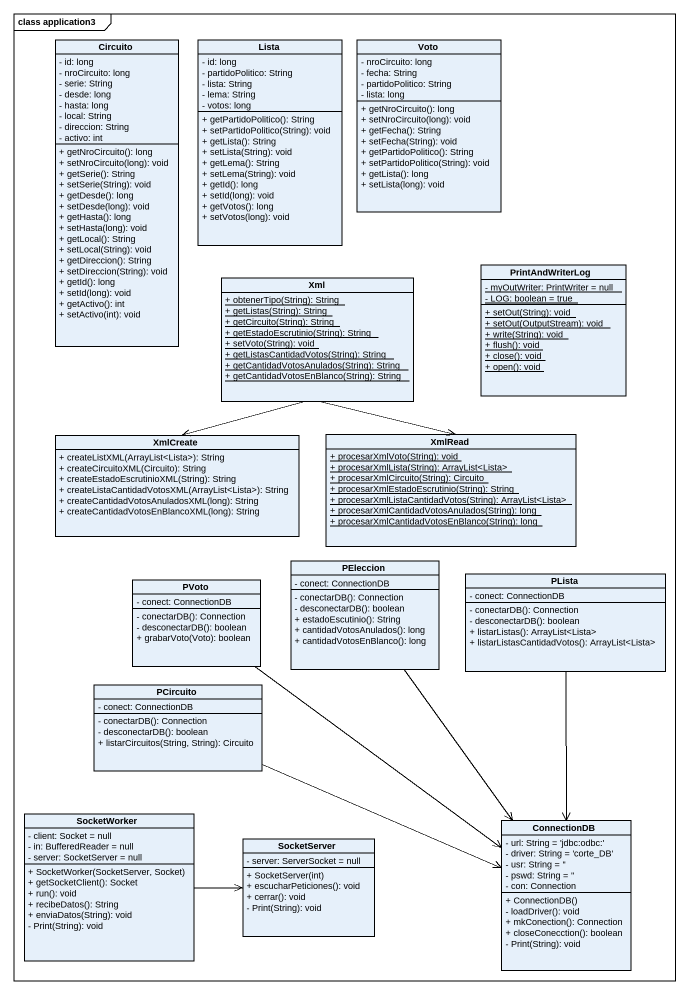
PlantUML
@startuml
mainframe class application3
hide circle
hide empty members
skinparam classAttributeIconSize 0
class Circuito {
  - id: long
  - nroCircuito: long
  - serie: String
  - desde: long
  - hasta: long
  - local: String
  - direccion: String
  - activo: int
  + getNroCircuito(): long
  + setNroCircuito(long): void
  + getSerie(): String
  + setSerie(String): void
  + getDesde(): long
  + setDesde(long): void
  + getHasta(): long
  + setHasta(long): void
  + getLocal(): String
  + setLocal(String): void
  + getDireccion(): String
  + setDireccion(String): void
  + getId(): long
  + setId(long): void
  + getActivo(): int
  + setActivo(int): void
}
class Lista {
  - id: long
  - partidoPolitico: String
  - lista: String
  - lema: String
  - votos: long
  + getPartidoPolitico(): String
  + setPartidoPolitico(String): void
  + getLista(): String
  + setLista(String): void
  + getLema(): String
  + setLema(String): void
  + getId(): long
  + setId(long): void
  + getVotos(): long
  + setVotos(long): void
}
class Voto {
  - nroCircuito: long
  - fecha: String
  - partidoPolitico: String
  - lista: long
  + getNroCircuito(): long
  + setNroCircuito(long): void
  + getFecha(): String
  + setFecha(String): void
  + getPartidoPolitico(): String
  + setPartidoPolitico(String): void
  + getLista(): long
  + setLista(long): void
}
class PrintAndWriterLog {
  {static} - myOutWriter: PrintWriter = null
  {static} - LOG: boolean = true
  {static} + setOut(String): void
  {static} + setOut(OutputStream): void
  {static} + write(String): void
  {static} + flush(): void
  {static} + close(): void
  {static} + open(): void
}
class Xml {
  {static} + obtenerTipo(String): String
  {static} + getListas(String): String
  {static} + getCircuito(String): String
  {static} + getEstadoEscrutinio(String): String
  {static} + setVoto(String): void
  {static} + getListasCantidadVotos(String): String
  {static} + getCantidadVotosAnulados(String): String
  {static} + getCantidadVotosEnBlanco(String): String
}
class XmlCreate {
  + createListXML(ArrayList<Lista>): String
  + createCircuitoXML(Circuito): String
  + createEstadoEscrutinioXML(String): String
  + createListaCantidadVotosXML(ArrayList<Lista>): String
  + createCantidadVotosAnuladosXML(long): String
  + createCantidadVotosEnBlancoXML(long): String
}
class XmlRead {
  {static} + procesarXmlVoto(String): void
  {static} + procesarXmlLista(String): ArrayList<Lista>
  {static} + procesarXmlCircuito(String): Circuito
  {static} + procesarXmlEstadoEscrutinio(String): String
  {static} + procesarXmlListaCantidadVotos(String): ArrayList<Lista>
  {static} + procesarXmlCantidadVotosAnulados(String): long
  {static} + procesarXmlCantidadVotosEnBlanco(String): long
}
class PEleccion {
  - conect: ConnectionDB
  - conectarDB(): Connection
  - desconectarDB(): boolean
  + estadoEscutinio(): String
  + cantidadVotosAnulados(): long
  + cantidadVotosEnBlanco(): long
}
class PLista {
  - conect: ConnectionDB
  - conectarDB(): Connection
  - desconectarDB(): boolean
  + listarListas(): ArrayList<Lista>
  + listarListasCantidadVotos(): ArrayList<Lista>
}
class PVoto {
  - conect: ConnectionDB
  - conectarDB(): Connection
  - desconectarDB(): boolean
  + grabarVoto(Voto): boolean
}
class PCircuito {
  - conect: ConnectionDB
  - conectarDB(): Connection
  - desconectarDB(): boolean
  + listarCircuitos(String, String): Circuito
}
class SocketWorker {
  - client: Socket = null
  - in: BufferedReader = null
  - server: SocketServer = null
  + SocketWorker(SocketServer, Socket)
  + getSocketClient(): Socket
  + run(): void
  + recibeDatos(): String
  + enviaDatos(String): void
  - Print(String): void
}
class SocketServer {
  - server: ServerSocket = null
  + SocketServer(int)
  + escucharPeticiones(): void
  + cerrar(): void
  - Print(String): void
}
class ConnectionDB {
  - url: String = 'jdbc:odbc:'
  - driver: String = 'corte_DB'
  - usr: String = ''
  - pswd: String = ''
  - con: Connection
  + ConnectionDB()
  - loadDriver(): void
  + mkConection(): Connection
  + closeConecction(): boolean
  - Print(String): void
}
Xml --> XmlCreate
Xml --> XmlRead
PEleccion --> ConnectionDB
PLista --> ConnectionDB
PVoto --> ConnectionDB
PCircuito -right-> ConnectionDB
SocketWorker -right-> SocketServer
@enduml
